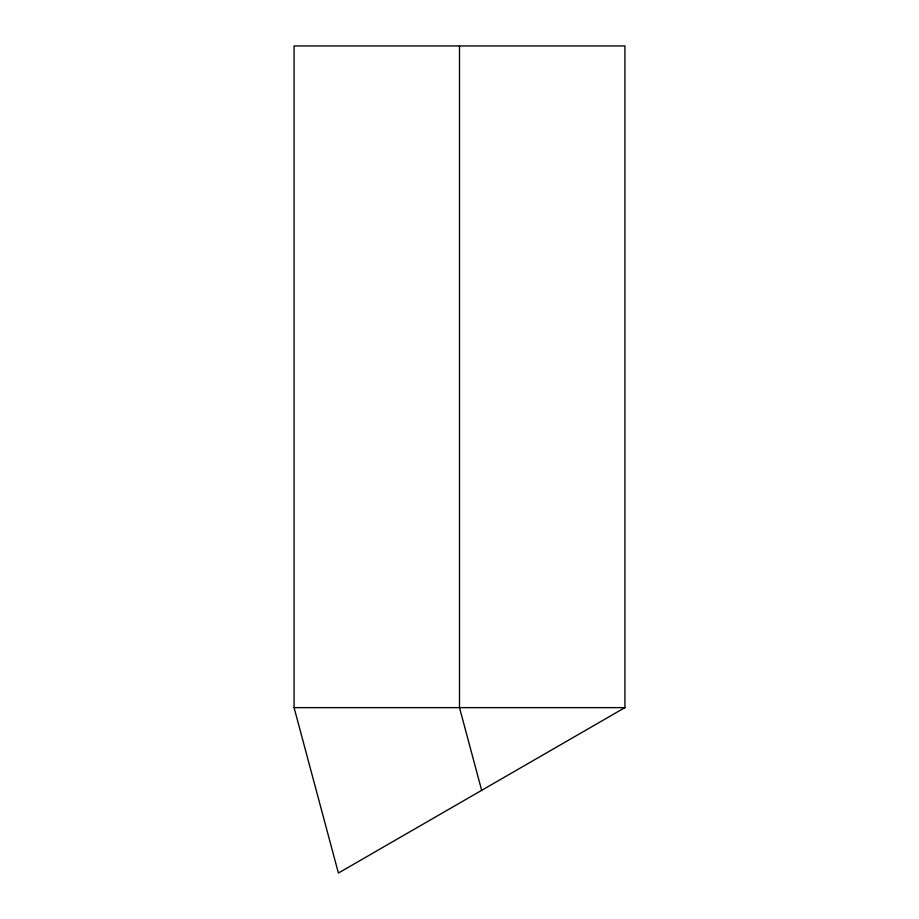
<?xml version="1.0" encoding="UTF-8"?>
<svg xmlns="http://www.w3.org/2000/svg" width="919" height="919" viewBox="0 0 919 919"><rect width="100%" height="100%" fill="white"/><g stroke="black" fill="none" stroke-linecap="round" stroke-linejoin="round"><path stroke-width="1.38" d="M624.92 707.63L338.399 873.05L294.08 707.63L294.08 45.95L624.92 45.95L624.92 707.63L294.08 707.63M481.659 790.34L459.5 707.63L459.5 45.95"/></g></svg>
